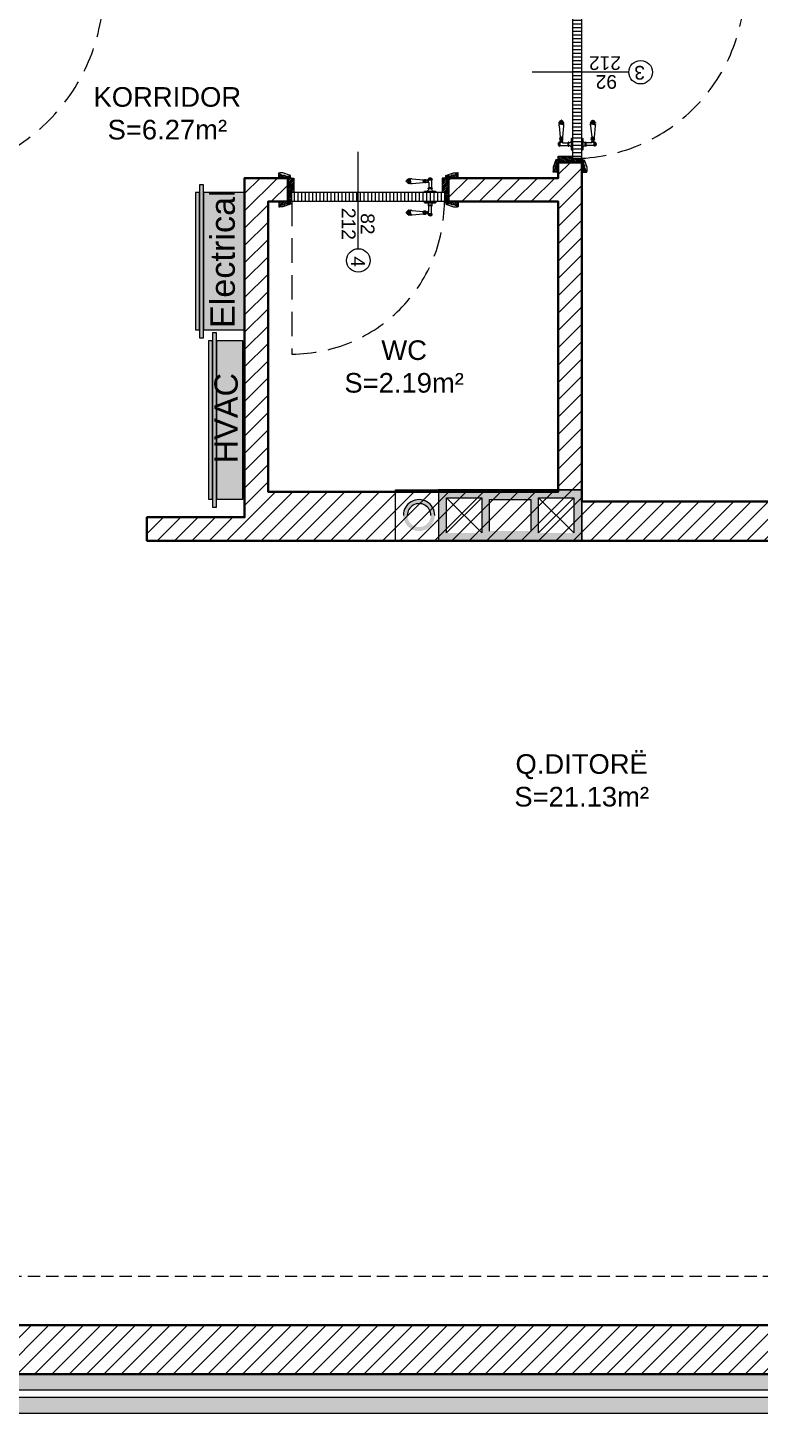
# Model space of a CAD drawing. Header units: centimetres. Extents: x 92587 to 105438, y -55119 to -48334.
# Drawn here: x 94938 to 95312, y -52057 to -51351 of the extents above; entities that cross this region are included whole.
import ezdxf

# ---------------------------------------------------------------- set-up
doc = ezdxf.new("R2010")
doc.units = ezdxf.units.CM
doc.header["$LTSCALE"] = 50
doc.header["$MEASUREMENT"] = 0
doc.linetypes.add('AXES', pattern=[2, 1.25, -0.25, 0.25, -0.25])
doc.linetypes.add('CACHE', pattern=[0.375, 0.25, -0.125])
doc.layers.get('0').update_dxf_attribs({"color": 8})
for name, color, linetype in [('AXES', 10, 'AXES'), ('BORD', 5, 'Continuous'), ('TEXTE', 7, 'Continuous')]:
    doc.layers.add(name, color=color, linetype=linetype)
for name, color, linetype, lineweight in [('BETON CACHE', 4, 'CACHE', 5), ('CONSOLE ISOL.', 214, 'Continuous', 15), ('door', 44, 'Continuous', 5), ('ISOLATION', 252, 'Continuous', 0), ('KASETAT_Pen_No__22', 8, 'Continuous', 50), ('KASETAT_Pen_No__75', 6, 'Continuous', 20), ('MACONNERIE COUPE', 7, 'Continuous', 30), ('MACONNERIE HACHURE', 253, 'Continuous', 13), ('PERCEMENT', 253, 'Continuous', 20)]:
    doc.layers.add(name, color=color, linetype=linetype, lineweight=lineweight)
doc.layers.add('DEMOL', color=7, linetype='Continuous', lineweight=60, true_color=0xa87e00)
doc.layers.add('KASETAT_Pen_No__176', color=7, linetype='Continuous', lineweight=15, true_color=0x93a0c6)
doc.styles.add('GENERATED_STYLE_1', font='arial.ttf')
doc.styles.add('RS_TEXT_1.50', font='arial.ttf', dxfattribs={"height": 12.5})

# ---------------------------------------------------------------- blocks, each defined once
blk = doc.blocks.new('A$C1cd8c289')
at = {"layer": 'AXES', "lineweight": 5, "ltscale": 1.3}
blk.add_line((3195, -1150), (-1985, -1150), dxfattribs=at)
blk = doc.blocks.new('door900')
at = {"color": 0}
for p, q in [((-6.8, 71.5), (-6.8, 70.2)), ((-5.5, 71.5), (-6.8, 71.5)), ((-5.5, 71.5), (5.5, 71.5)), ((5.5, 71.5), (6.8, 71.5)), ((6.8, 71.5), (6.8, 70.2)), ((-30, 3), (-30, 0)), ((30, 0), (-30, 0)), ((27, 6), (-27, 6)), ((-9.3, 67.7), (9.3, 67.7)), ((9.3, 65.2), (-9.3, 65.2)), ((-8.3, 22.3), (8.3, 22.3)), ((-8.3, 18.3), (8.3, 18.3)), ((-6.8, 70.2), (6.8, 70.2)), ((-6.8, 62.7), (-6.8, 24)), ((-6.8, 62.7), (6.8, 62.7)), ((8.7, 62.7), (6.8, 62.7)), ((6.8, 49.1), (6.8, 24)), ((8.7, 50.9), (8.7, 50.9)), ((10.5, 56.8), (10.5, 62.5)), ((10.5, 56.8), (10.5, 51.1)), ((12.7, 56.8), (12.7, 62.5)), ((12.7, 56.8), (12.7, 51.1)), ((22.5, 63.8), (22.5, 49.8)), ((26.5, 56.8), (26.5, 63.8)), ((26.5, 63.8), (29.1, 63.8)), ((26.5, 63.8), (29.1, 63.8)), ((26.5, 56.8), (26.5, 49.8)), ((26.5, 49.8), (29.1, 49.8)), ((26.5, 49.8), (29.1, 49.8)), ((29.1, 63.8), (29.1, 62.8)), ((29.1, 62.8), (29.1, 56.8)), ((29.1, 50.8), (29.1, 56.8)), ((29.1, 50.8), (29.1, 49.8)), ((29.1, 49.8), (29.1, 49.8)), ((30, 3), (30, 0)), ((31.1, 62.8), (31.1, 56.8)), ((31.1, 50.8), (31.1, 56.8)), ((34.1, 56.8), (34.1, 62.8)), ((34.1, 62.8), (34.1, 56.8)), ((34.1, 50.8), (34.1, 56.8)), ((34.1, 56.8), (34.1, 50.8)), ((92.8, 68.1), (36.2, 62.8)), ((36.2, 56.8), (36.2, 62.8)), ((36.2, 56.8), (36.2, 50.8)), ((92.8, 45.5), (36.2, 50.8)), ((101.2, 67.3), (103.2, 68)), ((101.2, 56.8), (101.2, 67.3)), ((101.2, 56.8), (101.2, 46.3)), ((101.2, 46.3), (103.2, 45.7)), ((103.2, 68), (103.2, 67.7)), ((103.2, 56.8), (103.2, 68)), ((103.2, 56.8), (103.2, 46.3)), ((103.2, 45.9), (103.2, 45.7)), ((106.5, 68), (105.5, 67.3)), ((105.5, 56.8), (105.5, 67.3)), ((105.5, 56.8), (105.5, 46.3)), ((106.5, 45.7), (105.5, 46.3)), ((106.5, 56.8), (106.5, 68)), ((106.5, 56.8), (106.5, 45.7)), ((110.7, 68), (111.8, 67.3)), ((110.7, 56.8), (110.7, 68)), ((110.7, 56.8), (110.7, 45.7)), ((110.7, 45.7), (111.8, 46.3)), ((111.8, 56.8), (111.8, 67.3)), ((111.8, 66.2), (113.3, 66.2)), ((111.8, 56.8), (111.8, 46.3)), ((111.8, 47.5), (113.3, 47.5)), ((113.3, 56.8), (113.3, 66.2)), ((113.3, 56.8), (113.3, 47.5)), ((120.5, 56.8), (120.5, 58.6)), ((120.5, 56.8), (120.5, 55))]:
    blk.add_line(p, q, dxfattribs=at)
for centre, radius, start, end in [((0, 64), 9.29, 53.41041, 126.58959), ((-27, 3), 3, 90, 180), ((-6.8, 6), 6, 130.59085, 180), ((-16.6, 16.6), 8.41, 314.36895, 12.07048), ((-9.3, 66.5), 1.25, 90, 270), ((-8.3, 20.3), 2, 90, 270), ((-6.8, 67.7), 2.51, 90.11503, 179.88497), ((-6.8, 65.2), 2.51, 180.11503, 269.88497), ((-8.5, 24), 1.71, 275.05904, 359.78248), ((6.8, 67.7), 2.51, 0.11503, 89.88497), ((6.8, 65.2), 2.51, 270.11503, 359.88497), ((8.7, 49), 1.91, 88.74263, 178.1515), ((8.5, 24), 1.71, 180.21752, 264.94096), ((16.6, 16.6), 8.41, 167.92952, 225.63105), ((8.3, 20.3), 2, 270, 90), ((8.6, 64.9), 2.15, 272.7029, 297.61425), ((8.6, 48.8), 2.15, 62.38575, 87.2971), ((9.3, 66.5), 1.25, 270, 90), ((10, 62.5), 0.561, 3.70972, 127.96342), ((10, 51.1), 0.561, 232.03658, 356.29028), ((11.6, 62.5), 1.1, 0.01058, 179.98942), ((11.6, 51.1), 1.1, 180.01058, 359.98942), ((6.8, 6), 6, 0, 49.40915), ((16.7, 70.5), 8.83, 243.54662, 311.36941), ((16.7, 43.2), 8.83, 48.63059, 116.45338), ((24.5, 63.7), 2.01, 4.1469, 175.8531), ((24.5, 50), 2.01, 184.1469, 355.8531), ((27, 3), 3, 0, 90), ((30.1, 62.8), 1.03, 0, 180.00139), ((30.1, 50.8), 1.03, 179.99722, 0), ((32.6, 62.8), 1.48, 0, 180), ((32.6, 50.8), 1.48, 180, 0), ((35.2, 62.8), 1.03, 0, 180), ((32.6, 62.8), 1.48, 1.563306237032948e-10, 2.08440831604393e-10), ((35.2, 50.8), 1.03, 180, 0), ((93.1, 72.5), 4.4, 266.39758, 315.64683), ((93.1, 41.1), 4.4, 44.35317, 93.60242), ((98.3, 67.4), 2.89, 358.3861, 135.64683), ((98.3, 46.2), 2.89, 224.35317, 1.6139), ((104.3, 67.6), 1.15, 170.91403, 348.10194), ((104.3, 46.1), 1.15, 11.89806, 189.08597), ((108.6, 68), 2.1, 0, 180), ((108.6, 45.7), 2.1, 180, 0), ((115.5, 62.5), 2.84, 13.45677, 140.49526), ((115.5, 51.2), 2.84, 219.50474, 346.54323), ((127.9, 65.2), 9.88, 191.99914, 221.67574), ((127.9, 48.5), 9.88, 138.32426, 168.00086), ((120.5, 56.8), 1.79, 0, 90), ((120.5, 56.8), 1.79, 270, 0)]:
    blk.add_arc(centre, radius, start, end, dxfattribs=at)

msp = doc.modelspace()

# ---------------------------------------------------------------- hatches: boundary and pattern name
at = {"layer": 'door'}
h = msp.add_hatch(dxfattribs=at)
h.set_pattern_fill('ANSI31', color=256, scale=15, angle=495)
h.set_pattern_definition([(180, (194573.511, -100366.82), (-1e-15, -1.875), [])])
h.paths.add_polyline_path([(95216.34, -51329.46), (95216.34, -51417.27), (95221.06, -51417.27), (95221.06, -51329.46)])
h = msp.add_hatch(dxfattribs=at)
h.set_pattern_fill('ANSI31', color=256, scale=5, angle=990)
h.set_pattern_definition([(315, (150526.07865, 93141.89514), (0.4419417382, 0.4419417382), [])])
h.paths.add_polyline_path([(95209.11, -51419.36), (95209.11, -51416.22), (95216.29, -51416.22), (95216.29, -51417.48), (95221.11, -51417.48), (95221.11, -51419.36)])
edge = h.paths.add_edge_path()
edge.add_line((95207.22, -51423.11), (95207.22, -51422.7))
edge.add_line((95207.22, -51422.7), (95207.54, -51422.7))
edge.add_line((95207.54, -51422.7), (95207.54, -51420.93))
edge.add_line((95207.54, -51420.93), (95207.75, -51420.93))
edge.add_arc((95208.06, -51420.93), 0.314, 90, 180, ccw=False)
edge.add_line((95208.06, -51420.62), (95208.06, -51418.52))
edge.add_line((95208.06, -51418.52), (95208.27, -51418.52))
edge.add_arc((95208.58, -51418.52), 0.314, 90, 180, ccw=False)
edge.add_line((95208.58, -51418.21), (95208.58, -51418))
edge.add_line((95208.58, -51418), (95209.11, -51418))
edge.add_line((95209.11, -51418), (95209.11, -51424.36))
edge.add_line((95209.11, -51424.36), (95206.49, -51424.36))
edge.add_line((95206.49, -51424.36), (95206.49, -51423.95))
edge.add_line((95206.49, -51423.95), (95206.8, -51423.95))
edge.add_line((95206.8, -51423.95), (95206.8, -51423.53))
edge.add_arc((95206.8, -51423.11), 0.419, 270, 360)
edge = h.paths.add_edge_path()
edge.add_line((95222.99, -51423.11), (95222.99, -51422.7))
edge.add_line((95222.99, -51422.7), (95222.68, -51422.7))
edge.add_line((95222.68, -51422.7), (95222.68, -51420.93))
edge.add_line((95222.68, -51420.93), (95222.47, -51420.93))
edge.add_arc((95222.16, -51420.93), 0.314, 0, 90)
edge.add_line((95222.16, -51420.62), (95222.16, -51418.52))
edge.add_line((95222.16, -51418.52), (95221.95, -51418.52))
edge.add_arc((95221.63, -51418.52), 0.314, 360, 450)
edge.add_line((95221.63, -51418.21), (95221.63, -51418))
edge.add_line((95221.63, -51418), (95221.11, -51418))
edge.add_line((95221.11, -51418), (95221.11, -51424.36))
edge.add_line((95221.11, -51424.36), (95223.73, -51424.36))
edge.add_line((95223.73, -51424.36), (95223.73, -51423.95))
edge.add_line((95223.73, -51423.95), (95223.41, -51423.95))
edge.add_line((95223.41, -51423.95), (95223.41, -51423.53))
edge.add_arc((95223.41, -51423.11), 0.419, 180, 270, ccw=False)
h = msp.add_hatch(dxfattribs=at)
h.set_pattern_fill('ANSI31', color=256, scale=5, angle=900)
h.set_pattern_definition([(225, (241456.3658, -108402.3326), (0.4419417382, -0.4419417382), [])])
edge = h.paths.add_edge_path()
edge.add_line((95067.36, -51425.48), (95067.78, -51425.48))
edge.add_line((95067.78, -51425.48), (95067.78, -51425.79))
edge.add_line((95067.78, -51425.79), (95069.54, -51425.79))
edge.add_line((95069.54, -51425.79), (95069.54, -51426))
edge.add_arc((95069.54, -51426.31), 0.314, 0, 90, ccw=False)
edge.add_line((95069.85, -51426.31), (95071.95, -51426.31))
edge.add_line((95071.95, -51426.31), (95071.95, -51426.52))
edge.add_arc((95071.95, -51426.84), 0.314, 0, 90, ccw=False)
edge.add_line((95072.26, -51426.84), (95072.47, -51426.84))
edge.add_line((95072.47, -51426.84), (95072.47, -51427.36))
edge.add_line((95072.47, -51427.36), (95066.61, -51427.36))
edge.add_line((95066.61, -51427.36), (95066.61, -51424.74))
edge.add_line((95066.61, -51424.74), (95067.02, -51424.74))
edge.add_line((95067.02, -51424.74), (95067.02, -51425.06))
edge.add_line((95067.02, -51425.06), (95066.94, -51425.06))
edge.add_arc((95067.36, -51425.06), 0.419, 180, 270)
h.paths.add_polyline_path([(95071.11, -51427.36), (95074.25, -51427.36), (95074.25, -51434.54), (95072.99, -51434.54), (95072.99, -51439.36), (95071.11, -51439.36)])
edge = h.paths.add_edge_path()
edge.add_line((95067.36, -51441.25), (95067.78, -51441.25))
edge.add_line((95067.78, -51441.25), (95067.78, -51440.93))
edge.add_line((95067.78, -51440.93), (95069.54, -51440.93))
edge.add_line((95069.54, -51440.93), (95069.54, -51440.72))
edge.add_arc((95069.54, -51440.41), 0.314, 270, 360)
edge.add_line((95069.85, -51440.41), (95071.95, -51440.41))
edge.add_line((95071.95, -51440.41), (95071.95, -51440.2))
edge.add_arc((95071.95, -51439.89), 0.314, 270, 360)
edge.add_line((95072.26, -51439.89), (95072.47, -51439.89))
edge.add_line((95072.47, -51439.89), (95072.47, -51439.36))
edge.add_line((95072.47, -51439.36), (95066.61, -51439.36))
edge.add_line((95066.61, -51439.36), (95066.61, -51441.98))
edge.add_line((95066.61, -51441.98), (95067.02, -51441.98))
edge.add_line((95067.02, -51441.98), (95067.02, -51441.67))
edge.add_line((95067.02, -51441.67), (95066.94, -51441.67))
edge.add_arc((95067.36, -51441.67), 0.419, 90, 180, ccw=False)
h = msp.add_hatch(dxfattribs=at)
h.set_pattern_fill('ANSI31', color=256, scale=5, angle=900)
h.set_pattern_definition([(225, (241466.3777, -108402.3326), (0.4419417382, -0.4419417382), [])])
h.paths.add_polyline_path([(95153.1, -51427.36), (95149.95, -51427.36), (95149.95, -51434.54), (95151.21, -51434.54), (95151.21, -51439.36), (95153.1, -51439.36)])
edge = h.paths.add_edge_path()
edge.add_line((95156.85, -51425.48), (95156.43, -51425.48))
edge.add_line((95156.43, -51425.48), (95156.43, -51425.79))
edge.add_line((95156.43, -51425.79), (95154.67, -51425.79))
edge.add_line((95154.67, -51425.79), (95154.67, -51426))
edge.add_arc((95154.67, -51426.31), 0.314, 90, 180)
edge.add_line((95154.35, -51426.31), (95152.26, -51426.31))
edge.add_line((95152.26, -51426.31), (95152.26, -51426.52))
edge.add_arc((95152.26, -51426.84), 0.314, 90, 180)
edge.add_line((95151.94, -51426.84), (95151.73, -51426.84))
edge.add_line((95151.73, -51426.84), (95151.73, -51427.36))
edge.add_line((95151.73, -51427.36), (95158.1, -51427.36))
edge.add_line((95158.1, -51427.36), (95158.1, -51424.74))
edge.add_line((95158.1, -51424.74), (95157.69, -51424.74))
edge.add_line((95157.69, -51424.74), (95157.69, -51425.06))
edge.add_line((95157.69, -51425.06), (95157.27, -51425.06))
edge.add_arc((95156.85, -51425.06), 0.419, 270, 360, ccw=False)
edge = h.paths.add_edge_path()
edge.add_line((95156.85, -51441.25), (95156.43, -51441.25))
edge.add_line((95156.43, -51441.25), (95156.43, -51440.93))
edge.add_line((95156.43, -51440.93), (95154.67, -51440.93))
edge.add_line((95154.67, -51440.93), (95154.67, -51440.72))
edge.add_arc((95154.67, -51440.41), 0.314, 180, 270, ccw=False)
edge.add_line((95154.35, -51440.41), (95152.26, -51440.41))
edge.add_line((95152.26, -51440.41), (95152.26, -51440.2))
edge.add_arc((95152.26, -51439.89), 0.314, 180, 270, ccw=False)
edge.add_line((95151.94, -51439.89), (95151.73, -51439.89))
edge.add_line((95151.73, -51439.89), (95151.73, -51439.36))
edge.add_line((95151.73, -51439.36), (95158.1, -51439.36))
edge.add_line((95158.1, -51439.36), (95158.1, -51441.98))
edge.add_line((95158.1, -51441.98), (95157.69, -51441.98))
edge.add_line((95157.69, -51441.98), (95157.69, -51441.67))
edge.add_line((95157.69, -51441.67), (95157.27, -51441.67))
edge.add_arc((95156.85, -51441.67), 0.419, 0, 90)
h = msp.add_hatch(dxfattribs=at)
h.set_pattern_fill('ANSI31', color=256, scale=15, angle=405)
h.set_pattern_definition([(90, (47957.6626, -152449.765), (-1.875, 2e-15), [])])
h.paths.add_polyline_path([(95073.2, -51434.6), (95151, -51434.6), (95151, -51439.31), (95073.2, -51439.31)])
at = {"layer": 'ISOLATION', "transparency": 33554687}
h = msp.add_hatch(dxfattribs=at)
h.set_pattern_fill('INSUL', color=256, scale=10, angle=45)
h.set_pattern_definition([(45, (94479.1084, -53332.3623), (-2.6516504, 2.6516504), []), (45, (94478.2245, -53331.4784), (-2.6516504, 2.6516504), [1.25, -1.25]), (45, (94477.3406, -53330.5945), (-2.6516504, 2.6516504), [1.25, -1.25])])
h.paths.add_polyline_path([(95587.11, -52045.36), (95587.11, -51979.36), (95477.11, -51979.36), (95477.11, -51940.47), (95469.11, -51940.47), (95469.11, -51987.36), (95579.11, -51987.36), (95579.11, -52037.36), (94464.11, -52037.36), (94464.11, -52045.36)])
h = msp.add_hatch(dxfattribs=at)
h.set_pattern_fill('INSUL', color=256, scale=10, angle=45)
h.set_pattern_definition([(45, (95325.019, -52616.9036), (-2.65165, 2.65165), []), (45, (95324.1353, -52616.0197), (-2.65165, 2.65165), [1.25, -1.25]), (45, (95323.2514, -52615.136), (-2.65165, 2.65165), [1.25, -1.25])])
h.paths.add_polyline_path([(94606.11, -52049.36), (94606.11, -52115.36), (94716.11, -52115.36), (94716.11, -52154.25), (94724.11, -52154.25), (94724.11, -52107.36), (94614.11, -52107.36), (94614.11, -52057.36), (95729.11, -52057.36), (95729.11, -52049.36)])
at = {"layer": 'KASETAT_Pen_No__176', "linetype": 'Continuous', "lineweight": 0, "true_color": 0x2776bb}
msp.add_hatch(color=152, dxfattribs=at).paths.add_polyline_path([(95024.11, -51434.76), (95024.11, -51504.76), (95026.11, -51504.76), (95026.11, -51508.76), (95028.11, -51508.76), (95028.11, -51504.76), (95049.11, -51504.76), (95049.11, -51434.76), (95028.11, -51434.76), (95028.11, -51430.76), (95026.11, -51430.76), (95026.11, -51434.76)])
at = {"layer": 'KASETAT_Pen_No__75', "linetype": 'Continuous', "lineweight": 0, "true_color": 0xbf00bf}
msp.add_hatch(color=212, dxfattribs=at).paths.add_polyline_path([(95030.71, -51510.29), (95030.71, -51591.19), (95032.71, -51591.19), (95032.71, -51595.19), (95034.71, -51595.19), (95034.71, -51591.19), (95048.11, -51591.19), (95048.11, -51510.29), (95034.71, -51510.29), (95034.71, -51506.29), (95032.71, -51506.29), (95032.71, -51510.29)])
at = {"layer": 'MACONNERIE HACHURE'}
h = msp.add_hatch(dxfattribs=at)
h.set_pattern_fill('ANSI31', color=256, scale=50, style=0)
h.set_pattern_definition([(45, (0, 5835.283), (-4.41941738, 4.41941738), [])])
h.paths.add_polyline_path([(93729.11, -50527.36), (93729.11, -50358.36), (93801.11, -50358.36), (93801.11, -50337.36), (93779.11, -50337.36), (93779.11, -50332.36), (93959.11, -50332.36), (93959.11, -50344.36), (93909.11, -50344.36), (93909.11, -50517.36), (93887.11, -50517.36), (93887.11, -50505.36), (93897.11, -50505.36), (93897.11, -50344.36), (93806.11, -50344.36), (93806.11, -50363.36), (93749.11, -50363.36), (93749.11, -50505.36), (93805.11, -50505.36), (93805.11, -50517.36), (93741.11, -50517.36), (93741.11, -50527.36)])
h.paths.add_polyline_path([(94298.94, -51192.36), (94249.11, -51192.36), (94249.11, -51152.36), (94298.94, -51152.36)])
h.paths.add_polyline_path([(94459.11, -51192.36), (94419.11, -51192.36), (94419.11, -51152.36), (94459.11, -51152.36)])
h.paths.add_polyline_path([(94319.11, -51547.36), (94229.11, -51547.36), (94229.11, -51487.36), (94076.11, -51487.36), (94076.11, -51547.36), (94064.11, -51547.36), (94064.11, -51427.36), (94084.11, -51427.36), (94084.11, -51462.36), (94249.11, -51462.36), (94249.11, -51511.36), (94319.11, -51511.36), (94319.11, -51462.36), (94354.11, -51462.36), (94354.11, -51482.36), (94344.11, -51482.36), (94344.11, -51532.36), (94319.11, -51532.36), (94319.11, -51516.36), (94249.11, -51516.36), (94249.11, -51542.36), (94319.11, -51542.36)])
h.paths.add_polyline_path([(93749.11, -49932.36), (93849.11, -49932.36), (93849.11, -49907.36), (93749.11, -49907.36)])
h.paths.add_polyline_path([(93514.11, -51940.47), (93489.11, -51940.47), (93489.11, -51987.36), (93514.11, -51987.36)])
h.paths.add_polyline_path([(93514.11, -50042.36), (93489.11, -50042.36), (93489.11, -50022.36), (93514.11, -50022.36)])
h.paths.add_polyline_path([(94196.61, -51192.36), (94214.11, -51192.36), (94214.11, -51172.36), (94196.61, -51172.36)])
h.paths.add_polyline_path([(93874.11, -51305.36), (93864.11, -51305.36), (93864.11, -51317.36), (93904.11, -51317.36), (93904.11, -51305.36), (93894.11, -51305.36), (93894.11, -50987.36), (94064.11, -50987.36), (94064.11, -51305.36), (93986.1, -51305.36), (93986.1, -51317.36), (94064.11, -51317.36), (94064.11, -51327.36), (94084.11, -51327.36), (94084.11, -51192.36), (94096.61, -51192.36), (94096.61, -51172.36), (94084.11, -51172.36), (94084.11, -50957.36), (94063.11, -50957.36), (94063.11, -50627.36), (93965.1, -50627.36), (93965.1, -50639.36), (94043.11, -50639.36), (94043.11, -50957.36), (93873.11, -50957.36), (93873.11, -50639.36), (93883.11, -50639.36), (93883.11, -50627.36), (93843.11, -50627.36), (93843.11, -50639.36), (93853.11, -50639.36), (93853.11, -50957.36), (93514.11, -50957.36), (93514.11, -50912.36), (93489.11, -50912.36), (93489.11, -50962.36), (93379.11, -50962.36), (93379.11, -50982.36), (93489.11, -50982.36), (93489.11, -51032.36), (93514.11, -51032.36), (93514.11, -50987.36), (93874.11, -50987.36)])
h.paths.add_polyline_path([(93706.11, -50332.36), (93706.11, -50352.36), (93404.11, -50352.36), (93404.11, -50417.36), (93379.11, -50417.36), (93379.11, -50327.36), (93489.11, -50327.36), (93489.11, -50312.36), (93514.11, -50312.36), (93514.11, -50332.36)])
h.paths.add_polyline_path([(94149.11, -50235.36), (94174.11, -50235.36), (94174.11, -50513.36), (94226.11, -50513.36), (94226.11, -50535.36), (94214.11, -50535.36), (94214.11, -50525.36), (94089.11, -50525.36), (94089.11, -50513.36), (94149.11, -50513.36)])
h.paths.add_polyline_path([(94174.11, -50162.36), (94174.11, -50142.36), (94224.11, -50142.36), (94224.11, -50022.36), (94249.11, -50022.36), (94249.11, -50137.36), (94266.61, -50137.36), (94266.61, -50162.36)])
h.paths.add_polyline_path([(93514.11, -49972.36), (93514.11, -49932.36), (93569.11, -49932.36), (93569.11, -49907.36), (93489.11, -49907.36), (93489.11, -49972.36)])
h.paths.add_polyline_path([(94089.11, -49932.36), (94029.11, -49932.36), (94029.11, -49907.36), (94114.11, -49907.36), (94114.11, -49972.36), (94114.11, -49972.36), (94114.11, -50022.36), (94089.11, -50022.36)])
h.paths.add_polyline_path([(93514.11, -51612.36), (93514.11, -51670.47), (93489.11, -51670.47), (93489.11, -51617.36), (93379.11, -51617.36), (93379.11, -51527.36), (93404.11, -51527.36), (93404.11, -51592.36), (93737.11, -51592.36), (93737.11, -51419.36), (93749.11, -51419.36), (93749.11, -51427.36), (93805.11, -51427.36), (93805.11, -51439.36), (93749.11, -51439.36), (93749.11, -51587.36), (93897.11, -51587.36), (93897.11, -51439.36), (93887.11, -51439.36), (93887.11, -51427.36), (93909.11, -51427.36), (93909.11, -51600.36), (93958.97, -51600.36), (93958.97, -51612.36)])
h.paths.add_polyline_path([(93749.11, -51285.36), (93749.11, -51305.36), (93772.11, -51305.36), (93772.11, -51317.36), (93749.11, -51317.36), (93749.11, -51327.36), (93737.11, -51327.36), (93737.11, -51297.36), (93514.11, -51297.36), (93514.11, -51285.36)], flags=17)
h.paths.add_polyline_path([(93729.11, -50647.36), (93514.11, -50647.36), (93514.11, -50659.36), (93741.11, -50659.36), (93741.11, -50639.36), (93751.11, -50639.36), (93751.11, -50627.36), (93741.11, -50627.36), (93741.11, -50619.36), (93729.11, -50619.36)])
h.paths.add_polyline_path([(94314.11, -50647.36), (94314.11, -50635.36), (94226.11, -50635.36), (94226.11, -50627.36), (94214.11, -50627.36), (94214.11, -50647.36)])
h.paths.add_polyline_path([(93404.11, -51297.36), (93379.11, -51297.36), (93379.11, -51347.36), (93404.11, -51347.36)])
h.paths.add_polyline_path([(93404.11, -50647.36), (93379.11, -50647.36), (93379.11, -50597.36), (93404.11, -50597.36)])
h.paths.add_polyline_path([(93514.11, -51247.36), (93489.11, -51247.36), (93489.11, -51192.47), (93514.11, -51192.47)], flags=17)
h.paths.add_polyline_path([(93514.11, -50697.36), (93489.11, -50697.36), (93489.11, -50752.25), (93514.11, -50752.25)], flags=17)
h.paths.add_polyline_path([(94659.28, -51192.36), (94709.11, -51192.36), (94709.11, -51152.36), (94659.28, -51152.36)])
h.paths.add_polyline_path([(94499.11, -51192.36), (94539.11, -51192.36), (94539.11, -51152.36), (94499.11, -51152.36)])
h.paths.add_polyline_path([(94344.11, -52012.36), (94364.11, -52012.36), (94364.11, -52037.36), (94344.11, -52037.36)])
h.paths.add_polyline_path([(94029.11, -52012.36), (94029.11, -52037.36), (94209.11, -52037.36), (94209.11, -52012.36)])
h.paths.add_polyline_path([(94639.11, -51547.36), (94729.11, -51547.36), (94729.11, -51487.36), (94882.11, -51487.36), (94882.11, -51547.36), (94894.11, -51547.36), (94894.11, -51427.36), (94874.11, -51427.36), (94874.11, -51462.36), (94709.11, -51462.36), (94709.11, -51511.36), (94639.11, -51511.36), (94639.11, -51462.36), (94454.11, -51462.36), (94454.11, -51482.36), (94614.11, -51482.36), (94614.11, -51532.36), (94639.11, -51532.36), (94639.11, -51516.36), (94709.11, -51516.36), (94709.11, -51542.36), (94639.11, -51542.36)])
h.paths.add_polyline_path([(95209.11, -49932.36), (95109.11, -49932.36), (95109.11, -49907.36), (95209.11, -49907.36)])
h.paths.add_polyline_path([(95444.11, -51940.47), (95469.11, -51940.47), (95469.11, -51987.36), (95444.11, -51987.36)])
h.paths.add_polyline_path([(95444.11, -50042.36), (95469.11, -50042.36), (95469.11, -50022.36), (95444.11, -50022.36)])
h.paths.add_polyline_path([(94761.61, -51192.36), (94744.11, -51192.36), (94744.11, -51172.36), (94761.61, -51172.36)])
h.paths.add_polyline_path([(94464.11, -50162.36), (94446.61, -50162.36), (94446.61, -50137.36), (94464.11, -50137.36), (94464.11, -49972.36), (94494.11, -49972.36), (94494.11, -50137.36), (94511.72, -50137.36), (94511.72, -50162.36), (94494.11, -50162.36), (94494.11, -50635.36), (94562.11, -50635.36), (94562.11, -50647.36), (94494.11, -50647.36), (94494.11, -50822.36), (94464.11, -50822.36), (94464.11, -50647.36), (94396.11, -50647.36), (94396.11, -50635.36), (94464.11, -50635.36)])
h.paths.add_polyline_path([(95084.11, -51305.36), (95094.11, -51305.36), (95094.11, -51317.36), (95054.11, -51317.36), (95054.11, -51305.36), (95064.11, -51305.36), (95064.11, -50987.36), (94894.11, -50987.36), (94894.11, -51305.36), (94972.12, -51305.36), (94972.12, -51317.36), (94894.11, -51317.36), (94894.11, -51327.36), (94874.11, -51327.36), (94874.11, -51192.36), (94861.61, -51192.36), (94861.61, -51172.36), (94874.11, -51172.36), (94874.11, -50957.36), (94895.11, -50957.36), (94895.11, -50627.36), (94993.12, -50627.36), (94993.12, -50639.36), (94915.11, -50639.36), (94915.11, -50957.36), (95085.11, -50957.36), (95085.11, -50639.36), (95075.11, -50639.36), (95075.11, -50627.36), (95115.11, -50627.36), (95115.11, -50639.36), (95105.11, -50639.36), (95105.11, -50957.36), (95444.11, -50957.36), (95444.11, -50912.36), (95469.11, -50912.36), (95469.11, -50962.36), (95579.11, -50962.36), (95579.11, -50982.36), (95469.11, -50982.36), (95469.11, -51032.36), (95444.11, -51032.36), (95444.11, -50987.36), (95084.11, -50987.36)])
h.paths.add_polyline_path([(95229.11, -50358.36), (95157.11, -50358.36), (95157.11, -50337.36), (95179.11, -50337.36), (95179.11, -50332.36), (94999.11, -50332.36), (94999.11, -50344.36), (95049.11, -50344.36), (95049.11, -50517.36), (95071.11, -50517.36), (95071.11, -50505.36), (95061.11, -50505.36), (95061.11, -50344.36), (95152.11, -50344.36), (95152.11, -50363.36), (95209.11, -50363.36), (95209.11, -50505.36), (95153.11, -50505.36), (95153.11, -50517.36), (95217.11, -50517.36), (95217.11, -50527.36), (95229.11, -50527.36)])
h.paths.add_polyline_path([(95252.11, -50332.36), (95252.11, -50352.36), (95554.11, -50352.36), (95554.11, -50417.36), (95579.11, -50417.36), (95579.11, -50327.36), (95469.11, -50327.36), (95469.11, -50312.36), (95444.11, -50312.36), (95444.11, -50332.36)])
h.paths.add_polyline_path([(94809.11, -50235.36), (94784.11, -50235.36), (94784.11, -50513.36), (94732.11, -50513.36), (94732.11, -50535.36), (94744.11, -50535.36), (94744.11, -50525.36), (94869.11, -50525.36), (94869.11, -50513.36), (94809.11, -50513.36)])
h.paths.add_polyline_path([(94784.11, -50162.36), (94784.11, -50142.36), (94734.11, -50142.36), (94734.11, -50022.36), (94709.11, -50022.36), (94709.11, -50137.36), (94691.61, -50137.36), (94691.61, -50162.36)])
h.paths.add_polyline_path([(95444.11, -49972.36), (95444.11, -49932.36), (95389.11, -49932.36), (95389.11, -49907.36), (95469.11, -49907.36), (95469.11, -49972.36)])
h.paths.add_polyline_path([(94869.11, -49932.36), (94929.11, -49932.36), (94929.11, -49907.36), (94844.11, -49907.36), (94844.11, -49972.36), (94844.11, -49972.36), (94844.11, -50022.36), (94869.11, -50022.36)])
h.paths.add_polyline_path([(93514.11, -52012.36), (93569.11, -52012.36), (93569.11, -52037.36), (93514.11, -52037.36)])
h.paths.add_polyline_path([(93749.11, -52012.36), (93749.11, -52037.36), (93849.11, -52037.36), (93849.11, -52012.36)])
h.paths.add_polyline_path([(94464.11, -52012.36), (94614.11, -52012.36), (94614.11, -52037.36), (94464.11, -52037.36)])
h.paths.add_polyline_path([(94749.11, -52012.36), (95444.11, -52012.36), (95444.11, -52037.36), (94749.11, -52037.36)])
h.paths.add_polyline_path([(95444.11, -51612.36), (95444.11, -51670.47), (95469.11, -51670.47), (95469.11, -51617.36), (95579.11, -51617.36), (95579.11, -51527.36), (95554.11, -51527.36), (95554.11, -51592.36), (95221.11, -51592.36), (95221.11, -51419.36), (95209.11, -51419.36), (95209.11, -51427.36), (95153.11, -51427.36), (95153.11, -51439.36), (95209.11, -51439.36), (95209.11, -51587.36), (95061.11, -51587.36), (95061.11, -51439.36), (95071.11, -51439.36), (95071.11, -51427.36), (95049.11, -51427.36), (95049.11, -51600.36), (94999.24, -51600.36), (94999.24, -51612.36)])
h.paths.add_polyline_path([(95209.11, -51285.36), (95209.11, -51305.36), (95186.11, -51305.36), (95186.11, -51317.36), (95209.11, -51317.36), (95209.11, -51327.36), (95221.11, -51327.36), (95221.11, -51297.36), (95444.11, -51297.36), (95444.11, -51285.36)], flags=17)
h.paths.add_polyline_path([(95229.11, -50647.36), (95444.11, -50647.36), (95444.11, -50659.36), (95217.11, -50659.36), (95217.11, -50639.36), (95207.11, -50639.36), (95207.11, -50627.36), (95217.11, -50627.36), (95217.11, -50619.36), (95229.11, -50619.36)])
h.paths.add_polyline_path([(94644.11, -50647.36), (94644.11, -50635.36), (94732.11, -50635.36), (94732.11, -50627.36), (94744.11, -50627.36), (94744.11, -50647.36)])
h.paths.add_polyline_path([(95554.11, -51297.36), (95579.11, -51297.36), (95579.11, -51347.36), (95554.11, -51347.36)])
h.paths.add_polyline_path([(95554.11, -50647.36), (95579.11, -50647.36), (95579.11, -50597.36), (95554.11, -50597.36)])
h.paths.add_polyline_path([(95444.11, -51247.36), (95469.11, -51247.36), (95469.11, -51192.47), (95444.11, -51192.47)], flags=17)
h.paths.add_polyline_path([(95444.11, -50697.36), (95469.11, -50697.36), (95469.11, -50752.25), (95444.11, -50752.25)], flags=17)
at = {"layer": 'PERCEMENT'}
h = msp.add_hatch(color=256, dxfattribs=at)
h.paths.add_polyline_path([(95148.08, -51612.36), (95221.08, -51612.36), (95221.08, -51586.36), (95148.08, -51586.36)])
h.paths.add_polyline_path([(95152.08, -51608.36), (95152.08, -51590.36), (95170.08, -51590.36), (95170.08, -51608.36)], flags=0)
h.paths.add_polyline_path([(95174.08, -51591.36), (95195.08, -51591.36), (95195.08, -51607.36), (95174.08, -51607.36)], flags=0)
h.paths.add_polyline_path([(95199.08, -51608.36), (95199.08, -51590.36), (95217.08, -51590.36), (95217.08, -51608.36)], flags=0)
h = msp.add_hatch(color=256, dxfattribs=at)
edge = h.paths.add_edge_path()
edge.add_ellipse((95138.08, -51599.36), major_axis=(-5.66, -5.66), ratio=1, start_angle=135, end_angle=315)
edge.add_ellipse((95138.08, -51599.36), major_axis=(-5.66, -5.66), ratio=1, start_angle=315, end_angle=495)
edge = h.paths.add_edge_path(flags=0)
edge.add_ellipse((95138.08, -51599.36), major_axis=(4.24, -4.24), ratio=1, start_angle=-135, end_angle=45, ccw=False)
edge.add_ellipse((95138.08, -51599.36), major_axis=(4.24, -4.24), ratio=1, start_angle=45, end_angle=225, ccw=False)

# ---------------------------------------------------------------- linework, layer by layer
at = {"layer": 'BETON CACHE', "lineweight": 5, "ltscale": 0.5}
for points in [[(95579.11, -49972.36), (93379.11, -49972.36), (93379.11, -52037.36), (95579.11, -52037.36)], [(95529.11, -50022.36), (93429.11, -50022.36), (93429.11, -51987.36), (95529.11, -51987.36)]]:
    msp.add_lwpolyline(points, close=True, dxfattribs=at)
at = {"layer": 'BORD', "lineweight": 5, "ltscale": 0.5}
msp.add_lwpolyline([(93379.11, -50312.36), (93379.11, -51632.36), (93279.11, -51632.36), (93279.11, -51972.36), (93379.11, -51972.36), (93379.11, -52037.36), (95579.11, -52037.36), (95579.11, -51972.36), (95679.11, -51972.36), (95679.11, -51632.36), (95579.11, -51632.36), (95579.11, -50312.36)], dxfattribs=at)
msp.add_lwpolyline([(95221.08, -51612.36), (95126.08, -51612.36), (95126.08, -51586.36), (95221.08, -51586.36)], close=True, dxfattribs=at)
at = {"layer": 'CONSOLE ISOL.'}
msp.add_lwpolyline([(94884.11, -51192.36), (94874.11, -51192.36), (94874.11, -51462.36), (94709.11, -51462.36), (94709.11, -51542.36), (94626.61, -51542.36), (94626.61, -52037.36), (95579.11, -52037.36), (95579.11, -51972.36), (95679.11, -51972.36), (95679.11, -51632.36), (95579.11, -51632.36), (95579.11, -50972.36), (94884.11, -50972.36)], close=True, dxfattribs=at)
at = {"layer": 'door'}
for p, q in [((95245.1, -51373.36), (95195.78, -51373.36)), ((95107.1, -51463.36), (95107.1, -51414.04))]:
    msp.add_line(p, q, dxfattribs=at)
at = {"layer": 'door', "linetype": 'CACHE'}
msp.add_line((95073.2, -51439.31), (95073.2, -51517.11), dxfattribs=at)
at = {"layer": 'door'}
for points in [[(95216.34, -51329.46), (95216.34, -51417.27), (95221.06, -51417.27), (95221.06, -51329.46), (95216.34, -51329.46)], [(95208.58, -51418), (95207.85, -51418), (95206.49, -51421.86), (95206.49, -51423.95)], [(95209.11, -51419.36), (95209.11, -51416.22), (95216.29, -51416.22), (95216.29, -51417.48), (95221.11, -51417.48), (95221.11, -51419.36), (95209.11, -51419.36)], [(95221.63, -51418), (95222.37, -51418), (95223.73, -51421.86), (95223.73, -51423.95)], [(95072.47, -51426.84), (95072.47, -51426.11), (95068.61, -51424.74), (95067.02, -51424.74)], [(95151.73, -51426.84), (95151.73, -51426.11), (95155.59, -51424.74), (95157.69, -51424.74)], [(95071.11, -51427.36), (95074.25, -51427.36), (95074.25, -51434.54), (95072.99, -51434.54), (95072.99, -51439.36), (95071.11, -51439.36), (95071.11, -51427.36)], [(95153.1, -51427.36), (95149.95, -51427.36), (95149.95, -51434.54), (95151.21, -51434.54), (95151.21, -51439.36), (95153.1, -51439.36), (95153.1, -51427.36)], [(95073.2, -51434.6), (95151, -51434.6), (95151, -51439.31), (95073.2, -51439.31), (95073.2, -51434.6)], [(95072.47, -51439.89), (95072.47, -51440.62), (95068.61, -51441.98), (95067.02, -51441.98)], [(95151.73, -51439.89), (95151.73, -51440.62), (95155.59, -51441.98), (95157.69, -51441.98)]]:
    msp.add_lwpolyline(points, dxfattribs=at)
for points in [[(95207.22, -51423.11), (95207.22, -51422.7), (95207.54, -51422.7), (95207.54, -51420.93), (95207.75, -51420.93, -0.414214), (95208.06, -51420.62), (95208.06, -51418.52), (95208.27, -51418.52, -0.414214), (95208.58, -51418.21), (95208.58, -51418), (95209.11, -51418), (95209.11, -51424.36), (95206.49, -51424.36), (95206.49, -51423.95), (95206.8, -51423.95), (95206.8, -51423.53, 0.414214), (95207.22, -51423.11)], [(95222.99, -51423.11), (95222.99, -51422.7), (95222.68, -51422.7), (95222.68, -51420.93), (95222.47, -51420.93, 0.414214), (95222.16, -51420.62), (95222.16, -51418.52), (95221.95, -51418.52, 0.414214), (95221.63, -51418.21), (95221.63, -51418), (95221.11, -51418), (95221.11, -51424.36), (95223.73, -51424.36), (95223.73, -51423.95), (95223.41, -51423.95), (95223.41, -51423.53, -0.414214), (95222.99, -51423.11)], [(95067.36, -51425.48), (95067.78, -51425.48), (95067.78, -51425.79), (95069.54, -51425.79), (95069.54, -51426, -0.414214), (95069.85, -51426.31), (95071.95, -51426.31), (95071.95, -51426.52, -0.414214), (95072.26, -51426.84), (95072.47, -51426.84), (95072.47, -51427.36), (95066.61, -51427.36), (95066.61, -51424.74), (95067.02, -51424.74), (95067.02, -51425.06), (95066.94, -51425.06, 0.414214), (95067.36, -51425.48)], [(95156.85, -51425.48), (95156.43, -51425.48), (95156.43, -51425.79), (95154.67, -51425.79), (95154.67, -51426, 0.414214), (95154.35, -51426.31), (95152.26, -51426.31), (95152.26, -51426.52, 0.414214), (95151.94, -51426.84), (95151.73, -51426.84), (95151.73, -51427.36), (95158.1, -51427.36), (95158.1, -51424.74), (95157.69, -51424.74), (95157.69, -51425.06), (95157.27, -51425.06, -0.414214), (95156.85, -51425.48)], [(95067.36, -51441.25), (95067.78, -51441.25), (95067.78, -51440.93), (95069.54, -51440.93), (95069.54, -51440.72, 0.414214), (95069.85, -51440.41), (95071.95, -51440.41), (95071.95, -51440.2, 0.414214), (95072.26, -51439.89), (95072.47, -51439.89), (95072.47, -51439.36), (95066.61, -51439.36), (95066.61, -51441.98), (95067.02, -51441.98), (95067.02, -51441.67), (95066.94, -51441.67, -0.414214), (95067.36, -51441.25)], [(95156.85, -51441.25), (95156.43, -51441.25), (95156.43, -51440.93), (95154.67, -51440.93), (95154.67, -51440.72, -0.414214), (95154.35, -51440.41), (95152.26, -51440.41), (95152.26, -51440.2, -0.414214), (95151.94, -51439.89), (95151.73, -51439.89), (95151.73, -51439.36), (95158.1, -51439.36), (95158.1, -51441.98), (95157.69, -51441.98), (95157.69, -51441.67), (95157.27, -51441.67, 0.414214), (95156.85, -51441.25)]]:
    msp.add_lwpolyline(points, format="xyb", dxfattribs=at)
for centre in [(95251.1, -51373.36), (95107.1, -51469.36)]:
    msp.add_circle(centre, 6, dxfattribs=at)
at = {"layer": 'door', "linetype": 'CACHE'}
for centre, radius, start, end in [((94881.48, -51330.42), 95.68, 277.55444, 0.57561), ((95216.11, -51329.37), 88.04, 273.21843, 359.9417), ((95073.2, -51439.31), 77.8, 270, 0)]:
    msp.add_arc(centre, radius, start, end, dxfattribs=at)
at = {"layer": 'ISOLATION', "lineweight": 5, "ltscale": 0.5}
for points in [[(95587.11, -52045.36), (95587.11, -51979.36), (95477.11, -51979.36), (95477.11, -51940.47), (95469.11, -51940.47), (95469.11, -51987.36), (95579.11, -51987.36), (95579.11, -52037.36), (94464.11, -52037.36), (94464.11, -52045.36)], [(94606.11, -52049.36), (94606.11, -52115.36), (94716.11, -52115.36), (94716.11, -52154.25), (94724.11, -52154.25), (94724.11, -52107.36), (94614.11, -52107.36), (94614.11, -52057.36), (95729.11, -52057.36), (95729.11, -52049.36)]]:
    msp.add_lwpolyline(points, close=True, dxfattribs=at)
at = {"layer": 'KASETAT_Pen_No__22', "color": 32, "linetype": 'Continuous', "lineweight": 0, "true_color": 0xcd6928}
for p, q in [((95026.11, -51430.76), (95026.11, -51508.76)), ((95028.11, -51430.76), (95026.11, -51430.76)), ((95028.11, -51508.76), (95028.11, -51430.76)), ((95024.11, -51434.76), (95024.11, -51504.76)), ((95026.11, -51434.76), (95024.11, -51434.76)), ((95026.11, -51504.76), (95026.11, -51434.76)), ((95028.11, -51434.76), (95028.11, -51504.76)), ((95049.11, -51434.76), (95028.11, -51434.76)), ((95049.11, -51504.76), (95049.11, -51434.76)), ((95024.11, -51504.76), (95026.11, -51504.76)), ((95026.11, -51508.76), (95028.11, -51508.76)), ((95028.11, -51504.76), (95049.11, -51504.76))]:
    msp.add_line(p, q, dxfattribs=at)
at = {"layer": 'KASETAT_Pen_No__22', "color": 8, "linetype": 'Continuous', "lineweight": 0}
for p, q in [((95032.71, -51506.29), (95032.71, -51595.19)), ((95034.71, -51506.29), (95032.71, -51506.29)), ((95034.71, -51595.19), (95034.71, -51506.29)), ((95030.71, -51510.29), (95030.71, -51591.19)), ((95032.71, -51510.29), (95030.71, -51510.29)), ((95032.71, -51591.19), (95032.71, -51510.29)), ((95034.71, -51510.29), (95034.71, -51591.19)), ((95048.11, -51510.29), (95034.71, -51510.29)), ((95048.11, -51591.19), (95048.11, -51510.29)), ((95030.71, -51591.19), (95032.71, -51591.19)), ((95034.71, -51591.19), (95048.11, -51591.19)), ((95032.71, -51595.19), (95034.71, -51595.19))]:
    msp.add_line(p, q, dxfattribs=at)
at = {"layer": 'MACONNERIE COUPE'}
for points in [[(95444.11, -51612.36), (95444.11, -51670.47), (95469.11, -51670.47), (95469.11, -51617.36), (95579.11, -51617.36), (95579.11, -51527.36), (95554.11, -51527.36), (95554.11, -51592.36), (95221.11, -51592.36), (95221.11, -51419.36), (95209.11, -51419.36), (95209.11, -51427.36), (95153.11, -51427.36), (95153.11, -51439.36), (95209.11, -51439.36), (95209.11, -51587.36), (95061.11, -51587.36), (95061.11, -51439.36), (95071.11, -51439.36), (95071.11, -51427.36), (95049.11, -51427.36), (95049.11, -51600.36), (94999.24, -51600.36), (94999.24, -51612.36)], [(94749.11, -52012.36), (95444.11, -52012.36), (95444.11, -52037.36), (94749.11, -52037.36)]]:
    msp.add_lwpolyline(points, close=True, dxfattribs=at)
at = {"layer": 'PERCEMENT'}
for p, q in [((95221.08, -51586.36), (95148.08, -51586.36)), ((95148.08, -51586.36), (95148.08, -51612.36)), ((95221.08, -51612.36), (95221.08, -51586.36)), ((95152.08, -51608.36), (95152.08, -51590.36)), ((95152.08, -51590.36), (95170.08, -51590.36)), ((95152.08, -51608.36), (95170.08, -51590.36)), ((95152.08, -51590.36), (95170.08, -51608.36)), ((95170.08, -51590.36), (95170.08, -51608.36)), ((95174.08, -51591.36), (95195.08, -51591.36)), ((95174.08, -51607.36), (95174.08, -51591.36)), ((95195.08, -51591.36), (95195.08, -51607.36)), ((95199.08, -51608.36), (95199.08, -51590.36)), ((95199.08, -51590.36), (95217.08, -51590.36)), ((95199.08, -51608.36), (95217.08, -51590.36)), ((95199.08, -51590.36), (95217.08, -51608.36)), ((95217.08, -51590.36), (95217.08, -51608.36))]:
    msp.add_line(p, q, dxfattribs=at)
for major_axis in [(-5.66, -5.66), (-4.24, -4.24)]:
    msp.add_ellipse((95138.08, -51599.36), major_axis=major_axis, ratio=1, start_param=2.356194, end_param=5.497787, dxfattribs=at)

# ---------------------------------------------------------------- block references
at = {"layer": 'door', "yscale": 0.1, "zscale": 0.1}
for p, xscale, rotation in [((95216.34, -51410.03), 0.1, 90.00000000000001), ((95221.06, -51410.03), -0.1, 270), ((95143.76, -51439.31), 0.1, 180)]:
    msp.add_blockref('door900', p, dxfattribs=dict(at, xscale=xscale, rotation=rotation))
at = {"layer": 'door', "xscale": -0.1, "yscale": 0.1, "zscale": 0.1}
msp.add_blockref('door900', (95143.76, -51434.6), dxfattribs=at)
at = {"layer": 'MACONNERIE COUPE', "lineweight": 5, "ltscale": 0.5}
msp.add_blockref('A$C1cd8c289', (94709.11, -50862.36), dxfattribs=at)

# ---------------------------------------------------------------- texts
at = {"layer": 'DEMOL', "lineweight": -2, "char_height": 10, "width": 93.9293, "attachment_point": 5, "style": 'RS_TEXT_1.50'}
for s, insert in [('KORRIDOR\\PS=6.27m²', (95009.68, -51394.37)), ('WC\\PS=2.19m²', (95130.47, -51523.51)), ('Q.DITORË\\PS=21.13m²', (95221.02, -51734.6))]:
    msp.add_mtext(s, dxfattribs=dict(at, insert=insert))
at = {"layer": 'door', "char_height": 7, "style": 'GENERATED_STYLE_1'}
for s, insert, attachment_point, rotation in [('\\A1;\\pxql,t0;212', (95241.06, -51372.21), 1, 180), ('\\A1;\\pxql,t0;92', (95239.06, -51381.79), 1, 180), ('\\A1;\\pxql,t0;3', (95253.33, -51370.03), 7, 180), ('\\A1;\\pxql,t0;212', (95098.67, -51442.53), 7, 270), ('\\A1;\\pxql,t0;82', (95108.24, -51445.27), 7, 270), ('\\A1;\\pxql,t0;4', (95110.43, -51467.29), 1, 270)]:
    msp.add_mtext(s, dxfattribs=dict(at, insert=insert, attachment_point=attachment_point, rotation=rotation))
at = {"layer": 'TEXTE', "attachment_point": 4, "rotation": 90, "style": 'RS_TEXT_1.50'}
for s, insert, char_height, width in [('Electrical', (95037.95, -51503.88), 12.5, 4.547473508864641e-13), ('Electrical', (95037.95, -51503.88), 12.5, 4.547473508864641e-13), ('HVAC', (95039.73, -51572.84), 11.875, 4.320099833421408e-13), ('HVAC', (95039.73, -51572.84), 11.875, 4.320099833421408e-13)]:
    msp.add_mtext(s, dxfattribs=dict(at, insert=insert, char_height=char_height, width=width))

doc.saveas('drawing.dxf')
